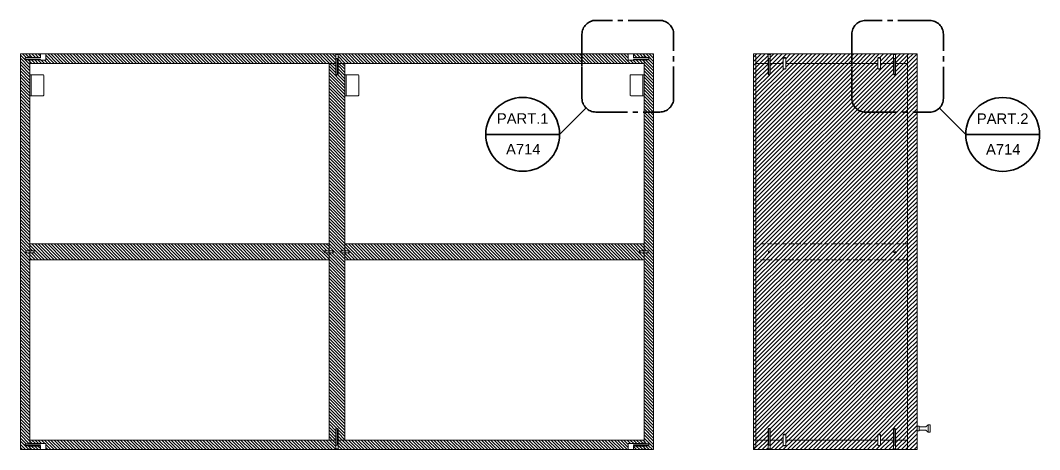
# Model space of a CAD drawing. Header units: centimetres. Extents: x -2268 to 4168, y -1681 to 1458.
# Drawn here: x -876.2 to -683, y -1516.4 to -1435 of the extents above; entities that cross this region are included whole.
import ezdxf
from ezdxf.enums import TextEntityAlignment as Align

# ---------------------------------------------------------------- set-up
doc = ezdxf.new("R2010")
doc.units = ezdxf.units.CM
doc.linetypes.add('CENTER2', pattern=[1.125, 0.75, -0.125, 0.125, -0.125])
doc.linetypes.add('Linee Nascoste 2', pattern=[0.015, 0.01, -0.005])
doc.layers.get('0').update_dxf_attribs({"color": 5})
for name, color, linetype, lineweight in [('0_Num_Penna__5', 5, 'Continuous', 18), ('0_Num_Penna__6', 6, 'Continuous', 18), ('A-FURN_Num_Penna__252_Num_Penna__252_Num_Penna__3_Num_Penna__252_Num_Penna__252_Num_Penna__252_Num_Penna__252_Num_Penna__252_Num_Penna__252_Num_Penna__252_Num_Penna__252_Num_Penna__252_Num_Penna__252_Num_Penna__252_Num_Penna__5', 5, 'Continuous', 18), ('A-FURN_Num_Penna__252_Num_Penna__252_Num_Penna__3_Num_Penna__252_Num_Penna__252_Num_Penna__252_Num_Penna__252_Num_Penna__252_Num_Penna__252_Num_Penna__252_Num_Penna__252_Num_Penna__252_Num_Penna__252_Num_Penna__252_Num_Penna__6', 6, 'Continuous', 18), ('A-FURN_Num_Penna__252_Num_Penna__252_Num_Penna__3_Num_Penna__252_Num_Penna__252_Num_Penna__252_Num_Penna__252_Num_Penna__252_Num_Penna__252_Num_Penna__252_Num_Penna__252_Num_Penna__252_Num_Penna__252_Num_Penna__6_Num_Penna__6', 6, 'Continuous', 18), ('A-SECT A-MCUT', 7, 'Continuous', 35), ('A-SECT-PATT_Num_Penna__6_Num_Penna__6_Num_Penna__6_Num_Penna__6_Num_Penna__6_Num_Penna__6_Num_Penna__6_Num_Penna__6_Num_Penna__6_Num_Penna__6_Num_Penna__6_Num_Penna__6_Num_Penna__6_Num_Penna__6', 6, 'Continuous', 18), ('INFO_Num_Penna__2_Num_Penna__2_Num_Penna__2_Num_Penna__2_Num_Penna__5', 5, 'Continuous', 18), ('PDF16_Geometry_Num_Penna__5_Num_Penna__5_Num_Penna__5_Num_Penna__5_Num_Penna__5_Num_Penna__5_Num_Penna__5_Num_Penna__5_Num_Penna__5_Num_Penna__5_Num_Penna__5_Num_Penna__5_Num_Penna__5_Num_Penna__5', 5, 'Continuous', 18), ('PDF16_Geometry_Num_Penna__6_Num_Penna__6_Num_Penna__6_Num_Penna__6_Num_Penna__6_Num_Penna__6_Num_Penna__6_Num_Penna__6_Num_Penna__6_Num_Penna__6_Num_Penna__6_Num_Penna__6_Num_Penna__6_Num_Penna__6', 6, 'Continuous', 18), ('PDF22_Geometry_Num_Penna__1_Num_Penna__255_Num_Penna__3_Num_Penna__3_Num_Penna__5', 5, 'Continuous', 18), ('PDF22_Geometry_Num_Penna__1_Num_Penna__255_Num_Penna__3_Num_Penna__3_Num_Penna__6', 6, 'Continuous', 18), ('PDF22_Geometry_Num_Penna__1_Num_Penna__255_Num_Penna__5_Num_Penna__5_Num_Penna__6', 6, 'Continuous', 18), ('PDF2_Geometry_Num_Penna__7_Num_Penna__7_Num_Penna__7_Num_Penna__7_Num_Penna__7_Num_Penna__7_Num_Penna__7_Num_Penna__5', 5, 'Continuous', 18), ('PDF2_Geometry_Num_Penna__7_Num_Penna__7_Num_Penna__7_Num_Penna__7_Num_Penna__7_Num_Penna__7_Num_Penna__7_Num_Penna__6', 6, 'Continuous', 18), ('PDF_Geometry_Num_Penna__7_Num_Penna__7_Num_Penna__3_Num_Penna__6_Num_Penna__6_Num_Penna__6_Num_Penna__6_Num_Penna__6_Num_Penna__6_Num_Penna__6_Num_Penna__6_Num_Penna__6_Num_Penna__6_Num_Penna__6', 6, 'Continuous', 18), ('VITE_Num_Penna__5', 5, 'Continuous', 18), ('VITE_Num_Penna__6', 6, 'Continuous', 18), ('viti_Num_Penna__5', 5, 'Continuous', 18), ('viti_Num_Penna__6', 6, 'Continuous', 18)]:
    doc.layers.add(name, color=color, linetype=linetype, lineweight=lineweight)
doc.styles.add('ARIAL', font='Arial.ttf')

msp = doc.modelspace()

# ---------------------------------------------------------------- hatches: boundary and pattern name
at = {"layer": '0_Num_Penna__5', "ltscale": 0.5}
h = msp.add_hatch(dxfattribs=at)
h.set_pattern_fill('JIS_WOOD', color=254, scale=0.6, angle=90)
h.paths.add_polyline_path([(-874.377, -1441.4041), (-876.177, -1441.4041), (-876.177, -1516.4041), (-874.377, -1516.4041), (-874.377, -1515.7007), (-875.2074, -1515.7007), (-875.2074, -1515.6343), (-875.2224, -1515.6343), (-875.277, -1515.6273), (-875.277, -1515.3736), (-875.2224, -1515.3736), (-875.2074, -1515.3736), (-875.2074, -1515.3075), (-874.3776, -1515.3075), (-874.377, -1479.1041), (-875.077, -1479.1041), (-875.1436, -1479.0641), (-875.1436, -1478.7441), (-875.077, -1478.7041), (-874.377, -1478.7041), (-874.377, -1442.5007), (-875.2074, -1442.5007), (-875.2074, -1442.4345), (-875.2224, -1442.4345), (-875.2768, -1442.4345), (-875.277, -1442.3041), (-875.277, -1442.1763), (-875.2282, -1442.1746, -0.06192891), (-875.2224, -1442.1738), (-875.2074, -1442.1738), (-875.2074, -1442.1075), (-874.377, -1442.1075)])
h = msp.add_hatch(dxfattribs=at)
h.set_pattern_fill('JIS_WOOD', color=254, scale=0.6, angle=90)
h.paths.add_polyline_path([(-816.3826, -1441.524), (-816.4769, -1441.524), (-816.477, -1441.4041), (-871.377, -1441.4041), (-871.377, -1442.5614), (-872.377, -1442.5614), (-872.377, -1442.5326), (-874.377, -1442.5326), (-874.377, -1443.2041), (-816.3829, -1443.2041)])
h = msp.add_hatch(dxfattribs=at)
h.set_pattern_fill('JIS_WOOD', color=254, scale=0.6, angle=90)
h.paths.add_polyline_path([(-872.377, -1441.4041), (-874.377, -1441.4041), (-874.377, -1442.0755), (-872.377, -1442.0755)])
h = msp.add_hatch(dxfattribs=at)
h.set_pattern_fill('JIS_WOOD', color=254, scale=0.6, angle=90)
h.paths.add_polyline_path([(-760.977, -1441.4041), (-815.877, -1441.4041), (-815.877, -1441.524), (-815.971, -1441.524), (-815.971, -1443.2041), (-757.977, -1443.2041), (-757.977, -1442.5326), (-759.977, -1442.5326), (-759.977, -1442.5614), (-760.977, -1442.5614)])
h.paths.add_polyline_path([(-757.977, -1441.4041), (-759.977, -1441.4041), (-759.977, -1442.0755), (-757.977, -1442.0755)], flags=17)
h = msp.add_hatch(dxfattribs=at)
h.set_pattern_fill('JIS_WOOD', color=254, scale=0.6, angle=90)
h.paths.add_polyline_path([(-756.177, -1441.4041), (-757.977, -1441.4041), (-757.977, -1442.1075), (-757.1465, -1442.1075), (-757.1147, -1442.1808), (-757.0907, -1442.2196), (-757.0907, -1442.3886), (-757.1147, -1442.4275), (-757.1315, -1442.4345), (-757.1465, -1442.4343), (-757.1465, -1442.5007), (-757.977, -1442.5007), (-757.977, -1478.7041), (-757.277, -1478.7041), (-757.2103, -1478.7441), (-757.2103, -1479.0641), (-757.277, -1479.1041), (-757.977, -1479.1041), (-757.977, -1515.3075), (-757.1465, -1515.3075), (-757.077, -1515.4196), (-757.077, -1515.5886), (-757.1465, -1515.7007), (-757.977, -1515.7007), (-757.977, -1516.4041), (-756.177, -1516.4041)])
h = msp.add_hatch(dxfattribs=at)
h.set_pattern_fill('JIS_WOOD', color=254, scale=0.8)
h.paths.add_polyline_path([(-710.7256, -1441.524), (-710.8196, -1441.524), (-710.8196, -1441.4041), (-733.9698, -1441.4041), (-733.9698, -1441.524), (-734.0639, -1441.524), (-734.0639, -1443.2041), (-731.6197, -1443.2041), (-731.6197, -1442.2041), (-731.5197, -1442.1041), (-731.2197, -1442.1041), (-731.1197, -1442.2041), (-731.1197, -1443.2041), (-713.6697, -1443.2041), (-713.6697, -1442.2041), (-713.5697, -1442.1041), (-713.2697, -1442.1041), (-713.1697, -1442.2041), (-713.1697, -1443.2041), (-710.7256, -1443.2041)])
h.paths.add_polyline_path([(-708.0197, -1441.4041), (-710.2196, -1441.4041), (-710.2196, -1441.524), (-710.314, -1441.524), (-710.314, -1443.2041), (-708.0197, -1443.2041)])
h.paths.add_polyline_path([(-734.4755, -1441.524), (-734.5698, -1441.524), (-734.5698, -1441.4041), (-737.2197, -1441.4041), (-737.2197, -1441.8541), (-736.7697, -1441.8541), (-736.7697, -1443.2041), (-734.4755, -1443.2041)])
h = msp.add_hatch(dxfattribs=at)
h.set_pattern_fill('JIS_WOOD', color=254, scale=0.8)
h.paths.add_polyline_path([(-736.7697, -1441.8541), (-737.2197, -1441.8541), (-737.2197, -1515.9541), (-736.7697, -1515.9541)])
h = msp.add_hatch(dxfattribs=at)
h.set_pattern_fill('JIS_WOOD', color=254, scale=0.8)
h.paths.add_polyline_path([(-708.0197, -1441.4041), (-708.0197, -1516.4041), (-706.2197, -1516.4041), (-706.2197, -1441.4041)])
h = msp.add_hatch(dxfattribs=at)
h.set_pattern_fill('JIS_WOOD', color=254, scale=0.6, angle=90)
h.paths.add_polyline_path([(-816.3829, -1443.2041), (-817.677, -1443.2041), (-817.677, -1478.7041), (-816.977, -1478.7041), (-816.9103, -1478.7441), (-816.9103, -1479.0641), (-816.977, -1479.1041), (-817.677, -1479.1041), (-817.677, -1514.6041), (-816.3829, -1514.6041), (-816.3829, -1512.4754), (-816.3074, -1512.4754), (-816.3074, -1512.4586), (-816.3004, -1512.4418), (-816.2617, -1512.4178), (-816.0928, -1512.4178), (-816.0538, -1512.4418), (-816.0468, -1512.4586), (-816.0468, -1512.4754), (-815.9713, -1512.4754), (-815.9713, -1514.6041), (-814.677, -1514.6041), (-814.677, -1479.1041), (-815.377, -1479.1041), (-815.4436, -1479.0641), (-815.4436, -1478.7441), (-815.377, -1478.7041), (-814.677, -1478.7041), (-814.677, -1443.2041), (-815.9713, -1443.2041), (-815.971, -1445.3328), (-816.0922, -1445.3903), (-816.2611, -1445.3903), (-816.3829, -1445.3328)])
h = msp.add_hatch(dxfattribs=at)
h.set_pattern_fill('JIS_WOOD', color=254, scale=0.8)
h.paths.add_polyline_path([(-708.0197, -1443.2041), (-710.314, -1443.2041), (-710.314, -1445.4041), (-710.7256, -1445.4041), (-710.7256, -1443.2041), (-713.1697, -1443.2041), (-713.1697, -1444.2041), (-713.2697, -1444.3041), (-713.5697, -1444.3041), (-713.6697, -1444.2041), (-713.6697, -1443.2041), (-731.1197, -1443.2041), (-731.1197, -1444.2041), (-731.2197, -1444.3041), (-731.5197, -1444.3041), (-731.6197, -1444.2041), (-731.6197, -1443.2041), (-734.0639, -1443.2041), (-734.0639, -1445.4041), (-734.4755, -1445.4041), (-734.4755, -1443.2041), (-736.7697, -1443.2041), (-736.7697, -1477.4041), (-708.0197, -1477.4041)])
h = msp.add_hatch(dxfattribs=at)
h.set_pattern_fill('JIS_WOOD', color=254, scale=0.6, angle=90)
h.paths.add_polyline_path([(-817.677, -1479.1441), (-817.7436, -1479.1441), (-817.7436, -1479.1041), (-818.4436, -1479.1041), (-818.5103, -1479.0641), (-818.5103, -1478.7441), (-818.4436, -1478.7041), (-817.7436, -1478.7041), (-817.7436, -1478.6641), (-817.677, -1478.6641), (-817.677, -1477.4041), (-874.377, -1477.4041), (-874.377, -1478.6641), (-874.3103, -1478.6641), (-874.3103, -1478.7041), (-873.6103, -1478.7041), (-873.5436, -1478.7441), (-873.5436, -1479.0641), (-873.6103, -1479.1041), (-874.3103, -1479.1041), (-874.3103, -1479.1441), (-874.377, -1479.1441), (-874.377, -1480.4041), (-817.677, -1480.4041)])
h = msp.add_hatch(dxfattribs=at)
h.set_pattern_fill('JIS_WOOD', color=254, scale=0.6, angle=90)
h.paths.add_polyline_path([(-757.977, -1479.1441), (-758.0436, -1479.1441), (-758.0436, -1479.1041), (-758.7436, -1479.1041), (-758.8103, -1479.0641), (-758.8103, -1478.7441), (-758.7436, -1478.7041), (-758.0436, -1478.7041), (-758.0436, -1478.6641), (-757.977, -1478.6641), (-757.977, -1477.4041), (-814.677, -1477.4041), (-814.677, -1478.6641), (-814.6103, -1478.6641), (-814.6103, -1478.7041), (-813.9103, -1478.7041), (-813.8436, -1478.7441), (-813.8436, -1479.0641), (-813.9103, -1479.1041), (-814.6103, -1479.1041), (-814.6103, -1479.1441), (-814.677, -1479.1441), (-814.677, -1480.4041), (-757.977, -1480.4041)])
h = msp.add_hatch(dxfattribs=at)
h.set_pattern_fill('JIS_WOOD', color=254, scale=0.8)
h.paths.add_polyline_path([(-708.0197, -1477.4041), (-736.7697, -1477.4041), (-736.7697, -1480.4041), (-708.0197, -1480.4041)])
h.paths.add_polyline_path([(-734.1197, -1478.9041, -1), (-734.4197, -1478.9041, -1)], flags=16)
h.paths.add_polyline_path([(-710.6697, -1478.9041, -1), (-710.3697, -1478.9041, -1)], flags=16)
h = msp.add_hatch(dxfattribs=at)
h.set_pattern_fill('JIS_WOOD', color=254, scale=0.8)
h.paths.add_polyline_path([(-708.0197, -1480.4041), (-736.7697, -1480.4041), (-736.7697, -1514.6041), (-734.4755, -1514.6041), (-734.4755, -1512.4754), (-734.4, -1512.4492), (-734.4, -1512.4754), (-734.1394, -1512.4754), (-734.0639, -1512.4754), (-734.0639, -1514.6041), (-731.6197, -1514.6041), (-731.6197, -1513.6041), (-731.5197, -1513.5041), (-731.2197, -1513.5041), (-731.1197, -1513.6041), (-731.1197, -1514.6041), (-713.6697, -1514.6041), (-713.6697, -1513.6041), (-713.5697, -1513.5041), (-713.2697, -1513.5041), (-713.1697, -1513.6041), (-713.1697, -1514.6041), (-710.7256, -1514.6041), (-710.7256, -1512.4754), (-710.6501, -1512.4492), (-710.6501, -1512.4754), (-710.3895, -1512.4754), (-710.314, -1512.4754), (-710.314, -1514.6041), (-708.0197, -1514.6041)])
h = msp.add_hatch(dxfattribs=at)
h.set_pattern_fill('JIS_WOOD', color=254, scale=0.6, angle=90)
h.paths.add_polyline_path([(-816.3829, -1514.6041), (-874.377, -1514.6041), (-874.377, -1515.2755), (-872.377, -1515.2755), (-872.377, -1515.2467), (-871.377, -1515.2467), (-871.377, -1516.4041), (-816.477, -1516.4041), (-816.477, -1516.2841), (-816.3829, -1516.2841)])
h = msp.add_hatch(dxfattribs=at)
h.set_pattern_fill('JIS_WOOD', color=254, scale=0.6, angle=90)
h.paths.add_polyline_path([(-872.377, -1515.7326), (-874.377, -1515.7326), (-874.377, -1516.4041), (-872.377, -1516.4041)])
h = msp.add_hatch(dxfattribs=at)
h.set_pattern_fill('JIS_WOOD', color=254, scale=0.6, angle=90)
h.paths.add_polyline_path([(-760.977, -1515.2467), (-759.977, -1515.2467), (-759.977, -1515.2755), (-757.977, -1515.2755), (-757.977, -1514.6041), (-815.9713, -1514.6041), (-815.9713, -1516.2841), (-815.877, -1516.2841), (-815.877, -1516.4041), (-760.977, -1516.4041)])
h.paths.add_polyline_path([(-757.977, -1515.7326), (-759.977, -1515.7326), (-759.977, -1516.4041), (-757.977, -1516.4041)], flags=17)
h = msp.add_hatch(dxfattribs=at)
h.set_pattern_fill('JIS_WOOD', color=254, scale=0.8)
h.paths.add_polyline_path([(-734.4755, -1514.6041), (-736.7697, -1514.6041), (-736.7697, -1515.9541), (-737.2197, -1515.9541), (-737.2197, -1516.4041), (-734.5698, -1516.4041), (-734.5698, -1516.2841), (-734.4755, -1516.2841)])
h = msp.add_hatch(dxfattribs=at)
h.set_pattern_fill('JIS_WOOD', color=254, scale=0.8)
h.paths.add_polyline_path([(-710.7256, -1514.6041), (-713.1697, -1514.6041), (-713.1697, -1515.6041), (-713.2697, -1515.7041), (-713.5697, -1515.7041), (-713.6697, -1515.6041), (-713.6697, -1514.6041), (-731.1197, -1514.6041), (-731.1197, -1515.6041), (-731.2197, -1515.7041), (-731.5197, -1515.7041), (-731.6197, -1515.6041), (-731.6197, -1514.6041), (-734.0639, -1514.6041), (-734.0639, -1516.2841), (-733.9698, -1516.2841), (-733.9698, -1516.4041), (-710.8196, -1516.4041), (-710.8196, -1516.2841), (-710.7256, -1516.2841)])
h = msp.add_hatch(dxfattribs=at)
h.set_pattern_fill('JIS_WOOD', color=254, scale=0.8)
h.paths.add_polyline_path([(-708.0197, -1514.6041), (-710.314, -1514.6041), (-710.314, -1516.2841), (-710.2196, -1516.2841), (-710.2196, -1516.4041), (-708.0197, -1516.4041)])

# ---------------------------------------------------------------- linework, layer by layer
at = {"layer": '0_Num_Penna__6', "color": 6, "linetype": 'Continuous', "lineweight": 18}
for p, q in [((-874.377, -1442.0755), (-872.377, -1442.0755)), ((-872.377, -1442.0755), (-872.377, -1441.4041)), ((-872.377, -1442.5614), (-872.377, -1442.5326)), ((-872.377, -1442.5614), (-871.377, -1442.5614)), ((-871.377, -1442.5614), (-871.377, -1441.4041)), ((-760.977, -1442.5614), (-760.977, -1441.4041)), ((-759.977, -1442.5614), (-760.977, -1442.5614)), ((-759.977, -1442.0755), (-759.977, -1441.4041)), ((-757.977, -1442.0755), (-759.977, -1442.0755)), ((-759.977, -1442.5614), (-759.977, -1442.5326)), ((-731.6197, -1442.2041), (-731.5197, -1442.1041)), ((-731.5197, -1442.1041), (-731.2197, -1442.1041)), ((-731.1197, -1442.2041), (-731.2197, -1442.1041)), ((-713.6697, -1442.2041), (-713.5697, -1442.1041)), ((-713.5697, -1442.1041), (-713.2697, -1442.1041)), ((-713.1697, -1442.2041), (-713.2697, -1442.1041)), ((-731.6197, -1444.2041), (-731.5197, -1444.3041)), ((-731.5197, -1444.3041), (-731.2197, -1444.3041)), ((-731.1197, -1444.2041), (-731.2197, -1444.3041)), ((-713.6697, -1444.2041), (-713.5697, -1444.3041)), ((-713.5697, -1444.3041), (-713.2697, -1444.3041)), ((-713.1697, -1444.2041), (-713.2697, -1444.3041)), ((-731.6197, -1513.6041), (-731.5197, -1513.5041)), ((-731.5197, -1513.5041), (-731.2197, -1513.5041)), ((-731.1197, -1513.6041), (-731.2197, -1513.5041)), ((-713.6697, -1513.6041), (-713.5697, -1513.5041)), ((-713.5697, -1513.5041), (-713.2697, -1513.5041)), ((-713.1697, -1513.6041), (-713.2697, -1513.5041)), ((-874.377, -1515.7326), (-872.377, -1515.7326)), ((-872.377, -1515.2467), (-871.377, -1515.2467)), ((-872.377, -1515.2467), (-872.377, -1515.2755)), ((-872.377, -1515.7326), (-872.377, -1516.4041)), ((-871.377, -1515.2467), (-871.377, -1516.4041)), ((-759.977, -1515.2467), (-760.977, -1515.2467)), ((-760.977, -1515.2467), (-760.977, -1516.4041)), ((-759.977, -1515.2467), (-759.977, -1515.2755)), ((-757.977, -1515.7326), (-759.977, -1515.7326)), ((-759.977, -1515.7326), (-759.977, -1516.4041)), ((-731.6197, -1515.6041), (-731.5197, -1515.7041)), ((-731.5197, -1515.7041), (-731.2197, -1515.7041)), ((-731.1197, -1515.6041), (-731.2197, -1515.7041)), ((-713.6697, -1515.6041), (-713.5697, -1515.7041)), ((-713.5697, -1515.7041), (-713.2697, -1515.7041)), ((-713.1697, -1515.6041), (-713.2697, -1515.7041))]:
    msp.add_line(p, q, dxfattribs=at)
at = {"layer": 'A-FURN_Num_Penna__252_Num_Penna__252_Num_Penna__3_Num_Penna__252_Num_Penna__252_Num_Penna__252_Num_Penna__252_Num_Penna__252_Num_Penna__252_Num_Penna__252_Num_Penna__252_Num_Penna__252_Num_Penna__252_Num_Penna__252_Num_Penna__5', "color": 5, "linetype": 'Continuous', "lineweight": 18}
for p, q in [((-874.377, -1442.1075), (-874.377, -1442.1738)), ((-874.377, -1442.4345), (-874.377, -1442.5007)), ((-816.477, -1441.4041), (-815.877, -1441.4041)), ((-816.3826, -1441.524), (-815.971, -1441.524)), ((-816.3826, -1442.2453), (-815.971, -1442.2453)), ((-816.3071, -1445.3328), (-816.3071, -1442.4472)), ((-816.0465, -1442.4472), (-816.0465, -1445.3328)), ((-757.977, -1442.1075), (-757.977, -1442.1738)), ((-757.977, -1442.4345), (-757.977, -1442.5007)), ((-734.5698, -1441.4041), (-733.9698, -1441.4041)), ((-734.4755, -1441.524), (-734.0639, -1441.524)), ((-734.4755, -1442.2453), (-734.0639, -1442.2453)), ((-734.4, -1445.3328), (-734.4, -1442.4472)), ((-734.1394, -1442.4472), (-734.1394, -1445.3328)), ((-710.2196, -1441.4041), (-710.8196, -1441.4041)), ((-710.314, -1441.524), (-710.7256, -1441.524)), ((-710.314, -1442.2453), (-710.7256, -1442.2453)), ((-710.6501, -1442.4472), (-710.6501, -1445.3328)), ((-710.3895, -1445.3328), (-710.3895, -1442.4472)), ((-734.4, -1445.3328), (-734.1394, -1445.3328)), ((-710.3895, -1445.3328), (-710.6501, -1445.3328)), ((-816.3074, -1515.361), (-816.3074, -1512.4754)), ((-816.0468, -1512.4754), (-816.0468, -1515.361)), ((-734.4, -1512.4754), (-734.4, -1515.361)), ((-734.4, -1512.4754), (-734.1394, -1512.4754)), ((-734.1394, -1515.361), (-734.1394, -1512.4754)), ((-710.6501, -1515.361), (-710.6501, -1512.4754)), ((-710.3895, -1512.4754), (-710.6501, -1512.4754)), ((-710.3895, -1512.4754), (-710.3895, -1515.361)), ((-874.377, -1515.3736), (-874.377, -1515.3075)), ((-874.377, -1515.7007), (-874.377, -1515.6343)), ((-815.9713, -1515.5628), (-816.3829, -1515.5628)), ((-815.9713, -1516.2841), (-816.3829, -1516.2841)), ((-757.977, -1515.3736), (-757.977, -1515.3075)), ((-757.977, -1515.7007), (-757.977, -1515.6343)), ((-734.4755, -1515.5628), (-734.0639, -1515.5628)), ((-734.4755, -1516.2841), (-734.0639, -1516.2841)), ((-710.314, -1515.5628), (-710.7256, -1515.5628)), ((-710.314, -1516.2841), (-710.7256, -1516.2841)), ((-872.377, -1516.4041), (-871.377, -1516.4041)), ((-815.877, -1516.4041), (-816.477, -1516.4041)), ((-734.5698, -1516.4041), (-733.9698, -1516.4041)), ((-710.2196, -1516.4041), (-710.8196, -1516.4041))]:
    msp.add_line(p, q, dxfattribs=at)
for centre in [(-734.2697, -1478.9041), (-710.5197, -1478.9041)]:
    msp.add_circle(centre, 0.15, dxfattribs=at)
at = {"layer": 'A-FURN_Num_Penna__252_Num_Penna__252_Num_Penna__3_Num_Penna__252_Num_Penna__252_Num_Penna__252_Num_Penna__252_Num_Penna__252_Num_Penna__252_Num_Penna__252_Num_Penna__252_Num_Penna__252_Num_Penna__252_Num_Penna__252_Num_Penna__6', "color": 6, "linetype": 'Continuous', "lineweight": 18}
for p, q in [((-874.377, -1442.1075), (-875.2074, -1442.1075)), ((-875.2074, -1442.1075), (-875.2074, -1442.1738)), ((-875.2074, -1442.5007), (-875.2074, -1442.4343)), ((-874.377, -1442.5007), (-875.2074, -1442.5007)), ((-816.477, -1441.4041), (-816.4769, -1441.524)), ((-816.3826, -1441.524), (-816.4769, -1441.524)), ((-816.3826, -1441.524), (-816.3826, -1445.3328)), ((-815.877, -1441.524), (-815.971, -1441.524)), ((-815.971, -1441.524), (-815.971, -1445.3328)), ((-815.877, -1441.524), (-815.877, -1441.4041)), ((-757.977, -1442.1075), (-757.1465, -1442.1075)), ((-757.977, -1442.5007), (-757.1465, -1442.5007)), ((-757.1465, -1442.1075), (-757.1465, -1442.1738)), ((-757.1465, -1442.5007), (-757.1465, -1442.4343)), ((-734.5698, -1441.4041), (-734.5698, -1441.524)), ((-734.4755, -1441.524), (-734.5698, -1441.524)), ((-734.4755, -1441.524), (-734.4755, -1445.3328)), ((-733.9698, -1441.524), (-734.0639, -1441.524)), ((-734.0639, -1441.524), (-734.0639, -1445.3328)), ((-733.9698, -1441.524), (-733.9698, -1441.4041)), ((-710.8196, -1441.524), (-710.8196, -1441.4041)), ((-710.8196, -1441.524), (-710.7256, -1441.524)), ((-710.7256, -1441.524), (-710.7256, -1445.3328)), ((-710.314, -1441.524), (-710.2196, -1441.524)), ((-710.314, -1441.524), (-710.314, -1445.3328)), ((-710.2196, -1441.4041), (-710.2196, -1441.524)), ((-816.3826, -1445.3328), (-816.3071, -1445.3328)), ((-816.0465, -1445.3328), (-815.971, -1445.3328)), ((-734.4755, -1445.3328), (-734.4, -1445.3328)), ((-734.1394, -1445.3328), (-734.0639, -1445.3328)), ((-710.6501, -1445.3328), (-710.7256, -1445.3328)), ((-710.314, -1445.3328), (-710.3895, -1445.3328)), ((-816.3074, -1512.4754), (-816.3829, -1512.4754)), ((-816.3829, -1516.2841), (-816.3829, -1512.4754)), ((-815.9713, -1512.4754), (-816.0468, -1512.4754)), ((-815.9713, -1516.2841), (-815.9713, -1512.4754)), ((-734.4755, -1512.4754), (-734.4, -1512.4754)), ((-734.4755, -1516.2841), (-734.4755, -1512.4754)), ((-734.1394, -1512.4754), (-734.0639, -1512.4754)), ((-734.0639, -1516.2841), (-734.0639, -1512.4754)), ((-710.6501, -1512.4754), (-710.7256, -1512.4754)), ((-710.7256, -1516.2841), (-710.7256, -1512.4754)), ((-710.314, -1512.4754), (-710.3895, -1512.4754)), ((-710.314, -1516.2841), (-710.314, -1512.4754)), ((-874.377, -1515.3075), (-875.2074, -1515.3075)), ((-875.2074, -1515.3075), (-875.2074, -1515.3738)), ((-875.2074, -1515.7007), (-875.2074, -1515.6343)), ((-874.377, -1515.7007), (-875.2074, -1515.7007)), ((-816.477, -1516.2841), (-816.3829, -1516.2841)), ((-816.477, -1516.2841), (-816.477, -1516.4041)), ((-815.9713, -1516.2841), (-815.877, -1516.2841)), ((-815.877, -1516.4041), (-815.877, -1516.2841)), ((-757.977, -1515.3075), (-757.1465, -1515.3075)), ((-757.977, -1515.7007), (-757.1465, -1515.7007)), ((-757.1465, -1515.3075), (-757.1465, -1515.3738)), ((-757.1465, -1515.7007), (-757.1465, -1515.6343)), ((-734.4755, -1516.2841), (-734.5698, -1516.2841)), ((-734.5698, -1516.4041), (-734.5698, -1516.2841)), ((-733.9698, -1516.2841), (-734.0639, -1516.2841)), ((-733.9698, -1516.2841), (-733.9698, -1516.4041)), ((-710.8196, -1516.2841), (-710.7256, -1516.2841)), ((-710.8196, -1516.2841), (-710.8196, -1516.4041)), ((-710.314, -1516.2841), (-710.2196, -1516.2841)), ((-710.2196, -1516.4041), (-710.2196, -1516.2841))]:
    msp.add_line(p, q, dxfattribs=at)
at = {"layer": 'A-FURN_Num_Penna__252_Num_Penna__252_Num_Penna__3_Num_Penna__252_Num_Penna__252_Num_Penna__252_Num_Penna__252_Num_Penna__252_Num_Penna__252_Num_Penna__252_Num_Penna__252_Num_Penna__252_Num_Penna__252_Num_Penna__6_Num_Penna__6', "color": 6, "linetype": 'Continuous', "lineweight": 18}
for p, q in [((-817.677, -1443.2041), (-817.677, -1478.6641)), ((-814.677, -1443.2041), (-814.677, -1478.6641)), ((-817.677, -1479.1441), (-817.677, -1514.6041)), ((-814.677, -1479.1441), (-814.677, -1514.6041))]:
    msp.add_line(p, q, dxfattribs=at)
at = {"layer": 'A-SECT A-MCUT', "color": 5}
for p, q in [((-768.9744, -1451.6529), (-773.9744, -1456.6529)), ((-702.0076, -1451.6739), (-697.0076, -1456.6739)), ((-787.9744, -1456.6529), (-773.9744, -1456.6529)), ((-697.0076, -1456.6739), (-683.0076, -1456.6739))]:
    msp.add_line(p, q, dxfattribs=at)
at = {"layer": 'A-SECT A-MCUT', "color": 5, "linetype": 'CENTER2', "ltscale": 8}
for points in [[(-769.7374, -1449.8108, 0.41421356), (-767.1322, -1452.4159), (-754.9749, -1452.4159, 0.41421356), (-752.3698, -1449.8108), (-752.3698, -1437.6534, 0.41421356), (-754.9749, -1435.0483), (-767.1322, -1435.0483, 0.41421356), (-769.7374, -1437.6534), (-769.7374, -1449.8108), (-769.7374, -1437.6534)], [(-718.6122, -1449.8318, 0.41421356), (-716.0071, -1452.4369), (-703.8497, -1452.4369, 0.41421356), (-701.2446, -1449.8318), (-701.2446, -1437.6744, 0.41421356), (-703.8497, -1435.0693), (-716.0071, -1435.0693, 0.41421356), (-718.6122, -1437.6744), (-718.6122, -1449.8318), (-718.6122, -1437.6744)]]:
    msp.add_lwpolyline(points, format="xyb", dxfattribs=at)
at = {"layer": 'A-SECT A-MCUT', "color": 5}
for centre in [(-780.9744, -1456.6529), (-690.0076, -1456.6739)]:
    msp.add_circle(centre, 7, dxfattribs=at)
at = {"layer": 'A-SECT-PATT_Num_Penna__6_Num_Penna__6_Num_Penna__6_Num_Penna__6_Num_Penna__6_Num_Penna__6_Num_Penna__6_Num_Penna__6_Num_Penna__6_Num_Penna__6_Num_Penna__6_Num_Penna__6_Num_Penna__6_Num_Penna__6', "color": 6, "linetype": 'Continuous', "lineweight": 18}
msp.add_line((-736.7697, -1441.8541), (-736.7697, -1515.9541), dxfattribs=at)
at = {"layer": 'INFO_Num_Penna__2_Num_Penna__2_Num_Penna__2_Num_Penna__2_Num_Penna__5', "color": 5, "linetype": 'Continuous', "lineweight": 18}
for p, q in [((-874.1102, -1445.3537), (-874.377, -1445.3537)), ((-874.127, -1445.494), (-874.127, -1449.2135)), ((-874.1102, -1445.3537), (-871.8646, -1445.3537)), ((-871.735, -1449.2135), (-871.735, -1445.494)), ((-814.4102, -1445.3537), (-814.677, -1445.3537)), ((-814.427, -1445.494), (-814.427, -1449.2135)), ((-814.4102, -1445.3537), (-812.1646, -1445.3537)), ((-812.035, -1449.2135), (-812.035, -1445.494)), ((-760.6189, -1449.2135), (-760.6189, -1445.494)), ((-758.2437, -1445.3537), (-760.4893, -1445.3537)), ((-758.2437, -1445.3537), (-757.977, -1445.3537)), ((-758.227, -1445.494), (-758.227, -1449.2135)), ((-874.377, -1449.3537), (-874.1102, -1449.3537)), ((-874.1102, -1449.3537), (-871.8646, -1449.3537)), ((-814.677, -1449.3537), (-814.4102, -1449.3537)), ((-814.4102, -1449.3537), (-812.1646, -1449.3537)), ((-758.2437, -1449.3537), (-760.4893, -1449.3537)), ((-757.977, -1449.3537), (-758.2437, -1449.3537))]:
    msp.add_line(p, q, dxfattribs=at)
for centre, start, end in [((-874.2689, -1445.4951), 0.438313, 85.025899), ((-871.877, -1445.4951), 0.438313, 85.025899), ((-814.5689, -1445.4951), 0.438313, 85.025899), ((-812.177, -1445.4951), 0.438313, 85.025899), ((-760.477, -1445.4951), 94.974101, 179.561687), ((-758.085, -1445.4951), 94.974101, 179.561687), ((-874.2689, -1449.2124), 274.974101, 359.561687), ((-871.877, -1449.2124), 274.974101, 359.561687), ((-814.5689, -1449.2124), 274.974101, 359.561687), ((-812.177, -1449.2124), 274.974101, 359.561687), ((-760.477, -1449.2124), 180.438313, 265.025899), ((-758.085, -1449.2124), 180.438313, 265.025899)]:
    msp.add_arc(centre, 0.1419, start, end, dxfattribs=at)
at = {"layer": 'PDF16_Geometry_Num_Penna__5_Num_Penna__5_Num_Penna__5_Num_Penna__5_Num_Penna__5_Num_Penna__5_Num_Penna__5_Num_Penna__5_Num_Penna__5_Num_Penna__5_Num_Penna__5_Num_Penna__5_Num_Penna__5_Num_Penna__5', "color": 5, "linetype": 'Continuous', "lineweight": 18}
for p, q in [((-705.8543, -1511.9563), (-706.2197, -1511.9563)), ((-706.2197, -1511.9563), (-706.2197, -1512.8519)), ((-705.8543, -1511.9563), (-705.8543, -1512.8519)), ((-704.5469, -1512.1047), (-705.7058, -1512.1047)), ((-704.1109, -1511.7041), (-704.5469, -1512.1047)), ((-703.7197, -1511.7041), (-704.1109, -1511.7041)), ((-704.1109, -1511.7041), (-704.1109, -1513.1041)), ((-703.7197, -1511.7041), (-703.7197, -1513.1041)), ((-705.8543, -1512.8519), (-706.2197, -1512.8519)), ((-704.5469, -1512.7034), (-705.7058, -1512.7034)), ((-704.1109, -1513.1041), (-704.5469, -1512.7034)), ((-703.7197, -1513.1041), (-704.1109, -1513.1041))]:
    msp.add_line(p, q, dxfattribs=at)
for centre, start, end in [((-705.7058, -1511.9563), 180, 270), ((-705.7058, -1512.8519), 90, 180)]:
    msp.add_arc(centre, 0.1485, start, end, dxfattribs=at)
at = {"layer": 'PDF16_Geometry_Num_Penna__6_Num_Penna__6_Num_Penna__6_Num_Penna__6_Num_Penna__6_Num_Penna__6_Num_Penna__6_Num_Penna__6_Num_Penna__6_Num_Penna__6_Num_Penna__6_Num_Penna__6_Num_Penna__6_Num_Penna__6', "color": 6, "linetype": 'Continuous', "lineweight": 18}
for p, q in [((-876.177, -1441.4041), (-876.177, -1516.4041)), ((-876.177, -1441.4041), (-874.377, -1441.4041)), ((-874.377, -1441.4041), (-874.377, -1442.1075)), ((-874.377, -1441.4041), (-872.377, -1441.4041)), ((-874.377, -1442.0755), (-874.377, -1442.1075)), ((-874.377, -1442.5007), (-874.377, -1478.6641)), ((-871.377, -1441.4041), (-816.477, -1441.4041)), ((-815.877, -1441.4041), (-760.977, -1441.4041)), ((-759.977, -1441.4041), (-756.177, -1441.4041)), ((-757.977, -1442.0755), (-757.977, -1442.1075)), ((-757.977, -1442.5007), (-757.977, -1442.5326)), ((-756.177, -1441.4041), (-756.177, -1516.4041)), ((-737.2197, -1515.9541), (-737.2197, -1441.4041)), ((-737.2197, -1441.4041), (-734.5698, -1441.4041)), ((-737.2197, -1441.8541), (-737.2197, -1441.4041)), ((-737.2197, -1441.8541), (-736.7697, -1441.8541)), ((-733.9698, -1441.4041), (-710.8196, -1441.4041)), ((-710.2196, -1441.4041), (-708.0197, -1441.4041)), ((-708.0197, -1441.4041), (-708.0197, -1516.4041)), ((-708.0197, -1441.4041), (-706.2197, -1441.4041)), ((-706.2197, -1441.4041), (-706.2197, -1516.4041)), ((-874.377, -1443.2041), (-816.3829, -1443.2041)), ((-815.9713, -1443.2041), (-757.977, -1443.2041)), ((-757.977, -1443.2041), (-757.977, -1478.6641)), ((-736.7697, -1443.2041), (-734.4755, -1443.2041)), ((-734.0639, -1443.2041), (-731.6197, -1443.2041)), ((-731.1197, -1443.2041), (-713.6697, -1443.2041)), ((-713.1697, -1443.2041), (-710.7256, -1443.2041)), ((-710.314, -1443.2041), (-708.0197, -1443.2041)), ((-874.377, -1479.1441), (-874.377, -1515.3075)), ((-757.977, -1479.1441), (-757.977, -1515.3075)), ((-874.377, -1514.6041), (-816.3829, -1514.6041)), ((-874.377, -1515.7326), (-874.377, -1515.7007)), ((-874.377, -1515.7007), (-874.377, -1516.4041)), ((-815.9713, -1514.6041), (-757.977, -1514.6041)), ((-757.977, -1515.7326), (-757.977, -1515.7007)), ((-757.977, -1515.7326), (-757.977, -1516.4041)), ((-737.2197, -1516.4041), (-737.2197, -1515.9541)), ((-737.2197, -1515.9541), (-736.7697, -1515.9541)), ((-736.7697, -1514.6041), (-734.4755, -1514.6041)), ((-736.7697, -1515.9541), (-736.7697, -1514.6041)), ((-734.0639, -1514.6041), (-731.6197, -1514.6041)), ((-731.1197, -1514.6041), (-713.6697, -1514.6041)), ((-713.1697, -1514.6041), (-710.7256, -1514.6041)), ((-710.314, -1514.6041), (-708.0197, -1514.6041)), ((-876.177, -1516.4041), (-872.377, -1516.4041)), ((-871.377, -1516.4041), (-816.477, -1516.4041)), ((-815.877, -1516.4041), (-760.977, -1516.4041)), ((-759.977, -1516.4041), (-756.177, -1516.4041)), ((-737.2197, -1516.4041), (-734.5198, -1516.4041)), ((-734.0198, -1516.4041), (-710.8196, -1516.4041)), ((-710.2196, -1516.4041), (-708.0197, -1516.4041)), ((-708.0197, -1516.4041), (-706.2197, -1516.4041))]:
    msp.add_line(p, q, dxfattribs=at)
at = {"layer": 'PDF22_Geometry_Num_Penna__1_Num_Penna__255_Num_Penna__3_Num_Penna__3_Num_Penna__5', "color": 5, "linetype": 'Linee Nascoste 2', "lineweight": 18, "ltscale": 90}
for p, q in [((-708.0197, -1477.4041), (-736.7697, -1477.4041)), ((-708.0197, -1480.4041), (-736.7697, -1480.4041))]:
    msp.add_line(p, q, dxfattribs=at)
at = {"layer": 'PDF22_Geometry_Num_Penna__1_Num_Penna__255_Num_Penna__3_Num_Penna__3_Num_Penna__6', "color": 6, "linetype": 'Continuous', "lineweight": 18}
for p, q in [((-817.677, -1477.4041), (-874.377, -1477.4041)), ((-757.977, -1477.4041), (-814.677, -1477.4041)), ((-817.677, -1480.4041), (-874.377, -1480.4041)), ((-757.977, -1480.4041), (-814.677, -1480.4041))]:
    msp.add_line(p, q, dxfattribs=at)
at = {"layer": 'PDF22_Geometry_Num_Penna__1_Num_Penna__255_Num_Penna__5_Num_Penna__5_Num_Penna__6', "color": 6, "linetype": 'Continuous', "lineweight": 18}
for centre in [(-734.2697, -1478.9041), (-710.5197, -1478.9041)]:
    msp.add_circle(centre, 0.2, dxfattribs=at)
at = {"layer": 'PDF2_Geometry_Num_Penna__7_Num_Penna__7_Num_Penna__7_Num_Penna__7_Num_Penna__7_Num_Penna__7_Num_Penna__7_Num_Penna__5', "color": 5, "linetype": 'Continuous', "lineweight": 18, "flags": 128}
for points in [[(-872.377, -1442.1738), (-875.2074, -1442.1738)], [(-875.2074, -1442.4345), (-872.377, -1442.4345)], [(-816.3826, -1442.2453), (-816.3071, -1442.4472)], [(-815.971, -1442.2454), (-816.0465, -1442.4472)], [(-759.977, -1442.1738), (-757.1465, -1442.1738)], [(-757.1465, -1442.4345), (-759.977, -1442.4345)], [(-734.4755, -1442.2453), (-734.4, -1442.4472)], [(-734.0639, -1442.2454), (-734.1394, -1442.4472)], [(-734.0639, -1442.2453), (-734.0639, -1441.524)], [(-710.7256, -1442.2453), (-710.7256, -1441.524)], [(-710.7256, -1442.2454), (-710.6501, -1442.4472)], [(-710.314, -1442.2453), (-710.3895, -1442.4472)], [(-875.2074, -1515.3736), (-872.377, -1515.3736)], [(-872.377, -1515.6343), (-875.2074, -1515.6343)], [(-816.3829, -1515.5627), (-816.3074, -1515.361)], [(-815.9713, -1515.5628), (-816.0468, -1515.361)], [(-757.1465, -1515.3736), (-759.977, -1515.3736)], [(-759.977, -1515.6343), (-757.1465, -1515.6343)], [(-734.4755, -1515.5628), (-734.4, -1515.361)], [(-734.0639, -1515.5627), (-734.1394, -1515.361)], [(-734.0639, -1515.5628), (-734.0639, -1516.2841)], [(-710.7256, -1515.5627), (-710.6501, -1515.361)], [(-710.7256, -1515.5628), (-710.7256, -1516.2841)], [(-710.314, -1515.5628), (-710.3895, -1515.361)]]:
    msp.add_lwpolyline(points, dxfattribs=at)
at = {"layer": 'PDF2_Geometry_Num_Penna__7_Num_Penna__7_Num_Penna__7_Num_Penna__7_Num_Penna__7_Num_Penna__7_Num_Penna__7_Num_Penna__6', "color": 6, "linetype": 'Continuous', "lineweight": 18, "flags": 128}
for points in [[(-875.2074, -1442.1738), (-875.2223, -1442.1738, 0.19953036), (-875.2392, -1442.1808, 0.11687713), (-875.2632, -1442.2196, 0.16288803), (-875.2632, -1442.3886, 0.11683184), (-875.2393, -1442.4275, 0.19841798), (-875.2224, -1442.4345), (-875.2074, -1442.4345)], [(-757.1465, -1442.1738), (-757.1316, -1442.1738, -0.19953036), (-757.1147, -1442.1808, -0.11687713), (-757.0907, -1442.2196, -0.16288803), (-757.0907, -1442.3886, -0.11683184), (-757.1147, -1442.4275, -0.19841798), (-757.1315, -1442.4345), (-757.1465, -1442.4345)], [(-816.0465, -1445.3328), (-816.0465, -1445.3495, -0.19953036), (-816.0535, -1445.3664, -0.11687713), (-816.0922, -1445.3903, -0.16288803), (-816.2611, -1445.3903, -0.11683184), (-816.3001, -1445.3664, -0.19841798), (-816.3071, -1445.3495), (-816.3071, -1445.3328)], [(-734.1393, -1445.3328), (-734.1393, -1445.3495, -0.19953036), (-734.1463, -1445.3664, -0.11687713), (-734.1851, -1445.3903, -0.16288803), (-734.354, -1445.3903, -0.11683184), (-734.3929, -1445.3664, -0.19841798), (-734.3999, -1445.3495), (-734.3999, -1445.3328)], [(-710.3894, -1445.3328), (-710.3894, -1445.3495, -0.19953036), (-710.3964, -1445.3664, -0.11687713), (-710.4352, -1445.3903, -0.16288803), (-710.6041, -1445.3903, -0.11683184), (-710.643, -1445.3664, -0.19841798), (-710.65, -1445.3495), (-710.65, -1445.3328)], [(-816.3074, -1512.4754), (-816.3074, -1512.4587, -0.19953036), (-816.3004, -1512.4418, -0.11687713), (-816.2617, -1512.4178, -0.16288803), (-816.0928, -1512.4178, -0.11683184), (-816.0538, -1512.4418, -0.19841798), (-816.0468, -1512.4586), (-816.0468, -1512.4754)], [(-734.4, -1512.4754), (-734.4, -1512.4587, -0.19953036), (-734.393, -1512.4418, -0.11687713), (-734.3543, -1512.4178, -0.16288803), (-734.1854, -1512.4178, -0.11683184), (-734.1464, -1512.4418, -0.19841798), (-734.1394, -1512.4586), (-734.1394, -1512.4754)], [(-710.6501, -1512.4754), (-710.6501, -1512.4587, -0.19953036), (-710.6431, -1512.4418, -0.11687713), (-710.6043, -1512.4178, -0.16288803), (-710.4354, -1512.4178, -0.11683184), (-710.3965, -1512.4418, -0.19841798), (-710.3895, -1512.4586), (-710.3895, -1512.4754)], [(-875.2074, -1515.6343), (-875.2223, -1515.6343, -0.19953036), (-875.2392, -1515.6273, -0.11687713), (-875.2632, -1515.5886, -0.16288803), (-875.2632, -1515.4196, -0.11683184), (-875.2393, -1515.3806, -0.19841798), (-875.2224, -1515.3736), (-875.2074, -1515.3736)], [(-757.1465, -1515.6343), (-757.1316, -1515.6343, 0.19953036), (-757.1147, -1515.6273, 0.11687713), (-757.0907, -1515.5886, 0.16288803), (-757.0907, -1515.4196, 0.11683184), (-757.1147, -1515.3806, 0.19841798), (-757.1315, -1515.3736), (-757.1465, -1515.3736)]]:
    msp.add_lwpolyline(points, format="xyb", dxfattribs=at)
for points in [[(-731.6197, -1442.2041), (-731.6197, -1444.2041)], [(-731.1197, -1444.2041), (-731.1197, -1442.2041)], [(-713.6697, -1442.2041), (-713.6697, -1444.2041)], [(-713.1697, -1444.2041), (-713.1697, -1442.2041)], [(-731.6197, -1513.6041), (-731.6197, -1515.6041)], [(-731.1197, -1515.6041), (-731.1197, -1513.6041)], [(-713.6697, -1513.6041), (-713.6697, -1515.6041)], [(-713.1697, -1515.6041), (-713.1697, -1513.6041)]]:
    msp.add_lwpolyline(points, dxfattribs=at)
at = {"layer": 'PDF_Geometry_Num_Penna__7_Num_Penna__7_Num_Penna__3_Num_Penna__6_Num_Penna__6_Num_Penna__6_Num_Penna__6_Num_Penna__6_Num_Penna__6_Num_Penna__6_Num_Penna__6_Num_Penna__6_Num_Penna__6_Num_Penna__6', "color": 6, "linetype": 'Continuous', "lineweight": 18}
for p, q in [((-757.977, -1441.4041), (-757.977, -1442.0755)), ((-757.977, -1442.5326), (-757.977, -1443.2041))]:
    msp.add_line(p, q, dxfattribs=at)
at = {"layer": 'VITE_Num_Penna__5', "color": 5, "linetype": 'Continuous', "lineweight": 18}
for p, q in [((-872.377, -1441.4041), (-871.377, -1441.4041)), ((-872.377, -1442.0755), (-872.377, -1442.1738)), ((-872.377, -1442.4345), (-872.377, -1442.5326)), ((-759.977, -1441.4041), (-760.977, -1441.4041)), ((-759.977, -1442.0755), (-759.977, -1442.1738)), ((-759.977, -1442.4345), (-759.977, -1442.5326)), ((-872.377, -1515.3736), (-872.377, -1515.2755)), ((-872.377, -1515.7326), (-872.377, -1515.6343)), ((-759.977, -1515.3736), (-759.977, -1515.2755)), ((-759.977, -1515.7326), (-759.977, -1515.6343)), ((-759.977, -1516.4041), (-760.977, -1516.4041))]:
    msp.add_line(p, q, dxfattribs=at)
at = {"layer": 'VITE_Num_Penna__5', "color": 5, "linetype": 'Continuous', "lineweight": 18, "flags": 128}
for points in [[(-731.1197, -1442.2041), (-731.6197, -1442.2041)], [(-713.1697, -1442.2041), (-713.6697, -1442.2041)], [(-731.1197, -1444.2041), (-731.6197, -1444.2041)], [(-713.1697, -1444.2041), (-713.6697, -1444.2041)], [(-731.1197, -1513.6041), (-731.6197, -1513.6041)], [(-713.1697, -1513.6041), (-713.6697, -1513.6041)], [(-731.1197, -1515.6041), (-731.6197, -1515.6041)], [(-713.1697, -1515.6041), (-713.6697, -1515.6041)]]:
    msp.add_lwpolyline(points, dxfattribs=at)
at = {"layer": 'VITE_Num_Penna__6', "color": 6, "linetype": 'Continuous', "lineweight": 18}
for p, q in [((-872.377, -1442.5326), (-874.377, -1442.5326)), ((-759.977, -1442.5326), (-757.977, -1442.5326)), ((-872.377, -1515.2755), (-874.377, -1515.2755)), ((-759.977, -1515.2755), (-757.977, -1515.2755))]:
    msp.add_line(p, q, dxfattribs=at)
at = {"layer": 'viti_Num_Penna__5', "color": 5, "linetype": 'Continuous', "lineweight": 18}
for p, q in [((-875.077, -1478.7041), (-875.077, -1479.1041)), ((-874.377, -1478.7041), (-874.377, -1479.1041)), ((-874.3103, -1478.7041), (-874.3103, -1479.1041)), ((-873.6103, -1478.7041), (-873.6103, -1479.1041)), ((-818.4436, -1478.7041), (-818.4436, -1479.1041)), ((-817.7436, -1478.7041), (-817.7436, -1479.1041)), ((-817.677, -1478.7041), (-817.677, -1479.1041)), ((-816.977, -1478.7041), (-816.977, -1479.1041)), ((-815.377, -1478.7041), (-815.377, -1479.1041)), ((-814.677, -1478.7041), (-814.677, -1479.1041)), ((-814.6103, -1478.7041), (-814.6103, -1479.1041)), ((-813.9103, -1478.7041), (-813.9103, -1479.1041)), ((-758.7436, -1478.7041), (-758.7436, -1479.1041)), ((-758.0436, -1478.7041), (-758.0436, -1479.1041)), ((-757.977, -1478.7041), (-757.977, -1479.1041)), ((-757.277, -1478.7041), (-757.277, -1479.1041))]:
    msp.add_line(p, q, dxfattribs=at)
at = {"layer": 'viti_Num_Penna__6', "color": 6, "linetype": 'Continuous', "lineweight": 18}
for p, q in [((-875.1436, -1478.7441), (-875.077, -1478.7041)), ((-875.1436, -1478.7441), (-875.1436, -1479.0641)), ((-875.1436, -1479.0641), (-875.077, -1479.1041)), ((-875.077, -1478.7041), (-874.377, -1478.7041)), ((-875.077, -1479.1041), (-874.377, -1479.1041)), ((-874.377, -1478.6641), (-874.3103, -1478.6641)), ((-874.377, -1478.6641), (-874.377, -1478.7041)), ((-874.377, -1479.1041), (-874.377, -1479.1441)), ((-874.377, -1479.1441), (-874.3103, -1479.1441)), ((-874.3103, -1478.6641), (-874.3103, -1478.7041)), ((-874.3103, -1478.7041), (-873.6103, -1478.7041)), ((-874.3103, -1479.1041), (-873.6103, -1479.1041)), ((-874.3103, -1479.1041), (-874.3103, -1479.1441)), ((-873.5436, -1478.7441), (-873.6103, -1478.7041)), ((-873.5436, -1479.0641), (-873.6103, -1479.1041)), ((-873.5436, -1478.7441), (-873.5436, -1479.0641)), ((-818.5103, -1478.7441), (-818.4436, -1478.7041)), ((-818.5103, -1478.7441), (-818.5103, -1479.0641)), ((-818.5103, -1479.0641), (-818.4436, -1479.1041)), ((-818.4436, -1478.7041), (-817.7436, -1478.7041)), ((-818.4436, -1479.1041), (-817.7436, -1479.1041)), ((-817.7436, -1478.6641), (-817.7436, -1478.7041)), ((-817.7436, -1478.6641), (-817.677, -1478.6641)), ((-817.7436, -1479.1041), (-817.7436, -1479.1441)), ((-817.7436, -1479.1441), (-817.677, -1479.1441)), ((-817.677, -1478.6641), (-817.677, -1478.7041)), ((-817.677, -1478.7041), (-816.977, -1478.7041)), ((-817.677, -1479.1041), (-816.977, -1479.1041)), ((-817.677, -1479.1041), (-817.677, -1479.1441)), ((-816.9103, -1478.7441), (-816.977, -1478.7041)), ((-816.9103, -1479.0641), (-816.977, -1479.1041)), ((-816.9103, -1478.7441), (-816.9103, -1479.0641)), ((-815.4436, -1478.7441), (-815.377, -1478.7041)), ((-815.4436, -1478.7441), (-815.4436, -1479.0641)), ((-815.4436, -1479.0641), (-815.377, -1479.1041)), ((-815.377, -1478.7041), (-814.677, -1478.7041)), ((-815.377, -1479.1041), (-814.677, -1479.1041)), ((-814.677, -1478.6641), (-814.677, -1478.7041)), ((-814.677, -1478.6641), (-814.6103, -1478.6641)), ((-814.677, -1479.1041), (-814.677, -1479.1441)), ((-814.677, -1479.1441), (-814.6103, -1479.1441)), ((-814.6103, -1478.6641), (-814.6103, -1478.7041)), ((-814.6103, -1478.7041), (-813.9103, -1478.7041)), ((-814.6103, -1479.1041), (-813.9103, -1479.1041)), ((-814.6103, -1479.1041), (-814.6103, -1479.1441)), ((-813.8436, -1478.7441), (-813.9103, -1478.7041)), ((-813.8436, -1479.0641), (-813.9103, -1479.1041)), ((-813.8436, -1478.7441), (-813.8436, -1479.0641)), ((-758.8103, -1478.7441), (-758.7436, -1478.7041)), ((-758.8103, -1478.7441), (-758.8103, -1479.0641)), ((-758.8103, -1479.0641), (-758.7436, -1479.1041)), ((-758.7436, -1478.7041), (-758.0436, -1478.7041)), ((-758.7436, -1479.1041), (-758.0436, -1479.1041)), ((-758.0436, -1478.6641), (-758.0436, -1478.7041)), ((-758.0436, -1478.6641), (-757.977, -1478.6641)), ((-758.0436, -1479.1041), (-758.0436, -1479.1441)), ((-758.0436, -1479.1441), (-757.977, -1479.1441)), ((-757.977, -1478.6641), (-757.977, -1478.7041)), ((-757.977, -1478.7041), (-757.277, -1478.7041)), ((-757.977, -1479.1041), (-757.277, -1479.1041)), ((-757.977, -1479.1041), (-757.977, -1479.1441)), ((-757.2103, -1478.7441), (-757.277, -1478.7041)), ((-757.2103, -1479.0641), (-757.277, -1479.1041)), ((-757.2103, -1478.7441), (-757.2103, -1479.0641))]:
    msp.add_line(p, q, dxfattribs=at)

# ---------------------------------------------------------------- texts
at = {"color": 3, "style": 'ARIAL'}
for tag, p in [('PART.1', (-780.9744, -1452.6529)), ('PART.2', (-690.0076, -1452.6739))]:
    msp.add_attdef(tag, text='1', height=2, dxfattribs=at).set_placement(p, align=Align.TOP_CENTER)
for p in [(-784.1297, -1460.4672), (-693.1629, -1460.4882)]:
    msp.add_attdef('A714', p, '', height=2, dxfattribs=at)

doc.saveas('drawing.dxf')
